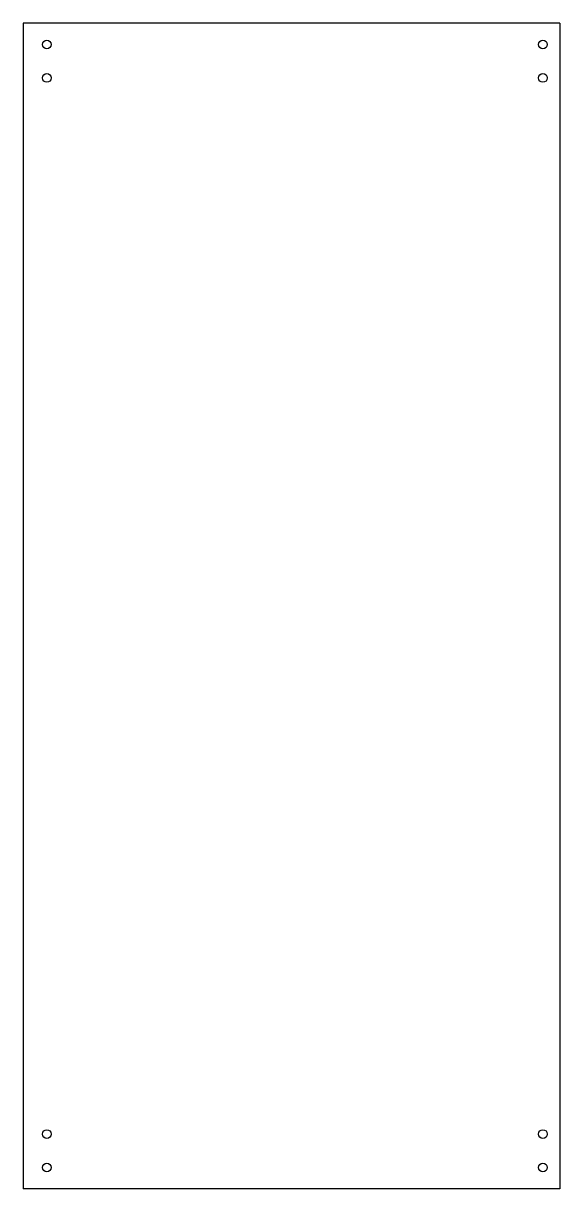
# Model space of a CAD drawing. Header units: inches. Extents: x -8 to 8, y -17.4 to 17.4.
import ezdxf

# ---------------------------------------------------------------- set-up
doc = ezdxf.new("R2010")
doc.units = ezdxf.units.IN
doc.header["$MEASUREMENT"] = 0

msp = doc.modelspace()

# ---------------------------------------------------------------- linework, layer by layer
at = {"color": 7, "linetype": 'Continuous', "lineweight": 25}
for p, q in [((8, 17.375), (-8, 17.375)), ((-8, 17.375), (-8, -17.375)), ((8, 17.375), (8, -17.375)), ((8, -17.375), (-8, -17.375))]:
    msp.add_line(p, q, dxfattribs=at)
for centre in [(-7.3, 16.745), (7.5, 16.745), (-7.3, 15.745), (7.5, 15.745), (-7.3, -15.745), (7.5, -15.745), (-7.3, -16.745), (7.5, -16.745)]:
    msp.add_circle(centre, 0.13, dxfattribs=at)

doc.saveas('drawing.dxf')
